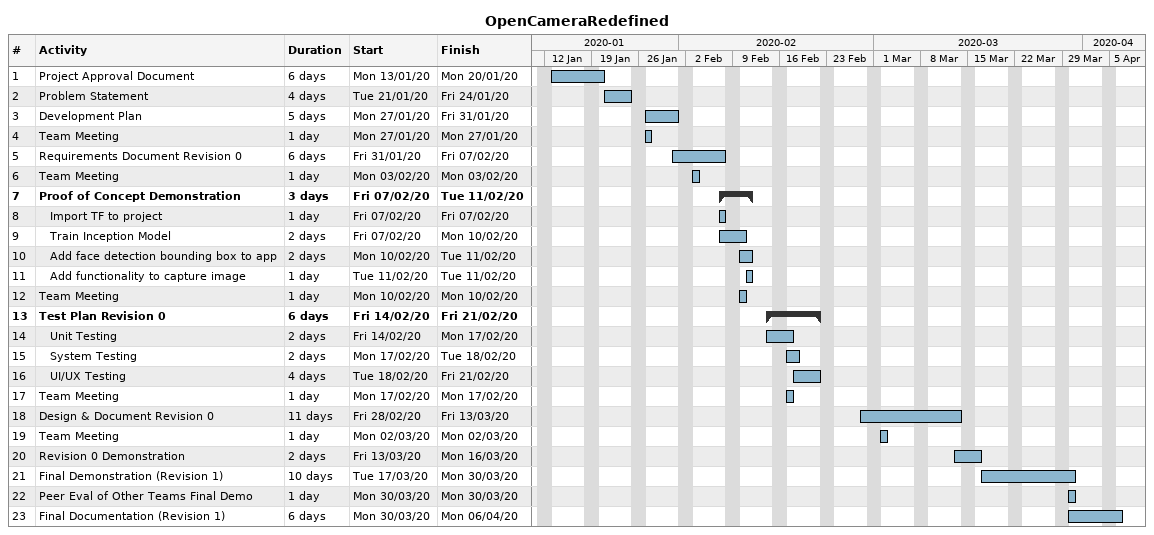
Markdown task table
OpenCameraRedefined

| ID | Level | Task | Duration | Start | Finish |
|---|---|---|---|---|---|
| 1 | 1 | Project Approval Document | 6d | 2020-01-13 | 2020-01-20 |
| 2 | 1 | Problem Statement | 4d | 2020-01-21 | 2020-01-24 |
| 3 | 1 | Development Plan | 5d | 2020-01-27 | 2020-01-31 |
| 4 | 1 | Team Meeting | 1d | 2020-01-27 | 2020-01-27 |
| 5 | 1 | Requirements Document Revision 0 | 6d | 2020-01-31 | 2020-02-07 |
| 6 | 1 | Team Meeting | 1d | 2020-02-03 | 2020-02-03 |
| 7 | 1 | **Proof of Concept Demonstration** | 3d | 2020-02-07 | 2020-02-11 |
| 8 | 2 | Import TF to project | 1d | 2020-02-07 | 2020-02-07 |
| 9 | 2 | Train Inception Model | 2d | 2020-02-07 | 2020-02-10 |
| 10 | 2 | Add face detection bounding box to app | 2d | 2020-02-10 | 2020-02-11 |
| 11 | 2 | Add functionality to capture image | 1d | 2020-02-11 | 2020-02-11 |
| 12 | 1 | Team Meeting | 1d | 2020-02-10 | 2020-02-10 |
| 13 | 1 | **Test Plan Revision 0** | 6d | 2020-02-14 | 2020-02-21 |
| 14 | 2 | Unit Testing | 2d | 2020-02-14 | 2020-02-17 |
| 15 | 2 | System Testing | 2d | 2020-02-17 | 2020-02-18 |
| 16 | 2 | UI/UX Testing | 4d | 2020-02-18 | 2020-02-21 |
| 17 | 1 | Team Meeting | 1d | 2020-02-17 | 2020-02-17 |
| 18 | 1 | Design & Document Revision 0 | 11d | 2020-02-28 | 2020-03-13 |
| 19 | 1 | Team Meeting | 1d | 2020-03-02 | 2020-03-02 |
| 20 | 1 | Revision 0 Demonstration | 2d | 2020-03-13 | 2020-03-16 |
| 21 | 1 | Final Demonstration (Revision 1) | 10d | 2020-03-17 | 2020-03-30 |
| 22 | 1 | Peer Eval of Other Teams Final Demo | 1d | 2020-03-30 | 2020-03-30 |
| 23 | 1 | Final Documentation (Revision 1) | 6d | 2020-03-30 | 2020-04-06 |
